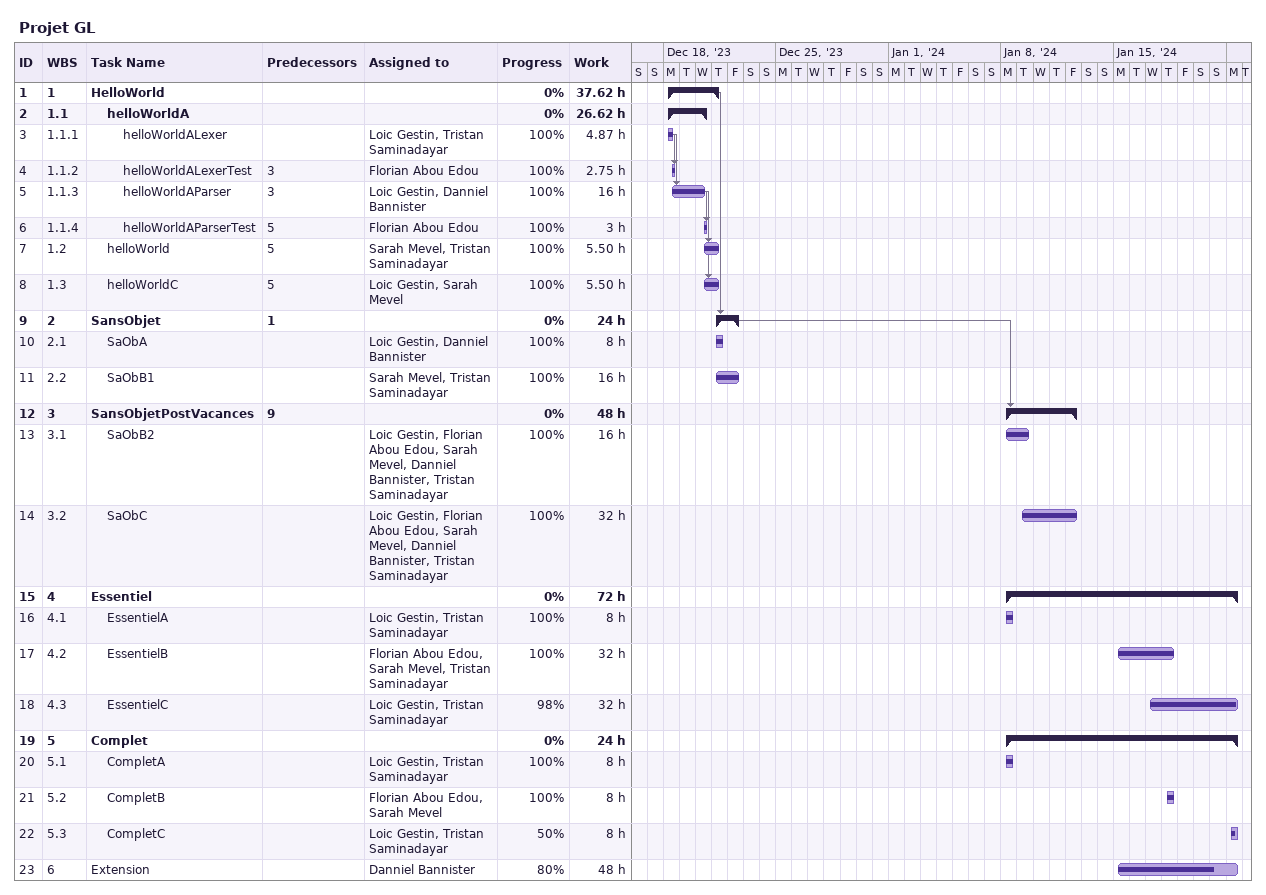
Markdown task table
Projet GL

| ID | WBS | Task | Start | Finish | Predecessors | Resources | % complete | Work (h) |
|---|---|---|---|---|---|---|---|---|
| 1 | 1 | **HelloWorld** | 2023-12-18 | 2023-12-21 |  |  | 0 | 37.62 |
| 2 | 1.1 | **helloWorldA** | 2023-12-18 | 2023-12-20 |  |  | 0 | 26.62 |
| 3 | 1.1.1 | helloWorldALexer | 2023-12-18 | 2023-12-18 |  | Loic Gestin, Tristan Saminadayar | 100 | 4.87 |
| 4 | 1.1.2 | helloWorldALexerTest | 2023-12-18 | 2023-12-18 | 3 | Florian Abou Edou | 100 | 2.75 |
| 5 | 1.1.3 | helloWorldAParser | 2023-12-18 | 2023-12-20 | 3 | Loic Gestin, Danniel Bannister | 100 | 16 |
| 6 | 1.1.4 | helloWorldAParserTest | 2023-12-20 | 2023-12-20 | 5 | Florian Abou Edou | 100 | 3 |
| 7 | 1.2 | helloWorld | 2023-12-20 | 2023-12-21 | 5 | Sarah Mevel, Tristan Saminadayar | 100 | 5.50 |
| 8 | 1.3 | helloWorldC | 2023-12-20 | 2023-12-21 | 5 | Loic Gestin, Sarah Mevel | 100 | 5.50 |
| 9 | 2 | **SansObjet** | 2023-12-21 | 2023-12-22 | 1 |  | 0 | 24 |
| 10 | 2.1 | SaObA | 2023-12-21 | 2023-12-21 |  | Loic Gestin, Danniel Bannister | 100 | 8 |
| 11 | 2.2 | SaObB1 | 2023-12-21 | 2023-12-22 |  | Sarah Mevel, Tristan Saminadayar | 100 | 16 |
| 12 | 3 | **SansObjetPostVacances** | 2024-01-08 | 2024-01-12 | 9 |  | 0 | 48 |
| 13 | 3.1 | SaObB2 | 2024-01-08 | 2024-01-09 |  | Loic Gestin, Florian Abou Edou, Sarah Mevel, Danniel Bannister, Tristan Saminadayar | 100 | 16 |
| 14 | 3.2 | SaObC | 2024-01-09 | 2024-01-12 |  | Loic Gestin, Florian Abou Edou, Sarah Mevel, Danniel Bannister, Tristan Saminadayar | 100 | 32 |
| 15 | 4 | **Essentiel** | 2024-01-08 | 2024-01-22 |  |  | 0 | 72 |
| 16 | 4.1 | EssentielA | 2024-01-08 | 2024-01-08 |  | Loic Gestin, Tristan Saminadayar | 100 | 8 |
| 17 | 4.2 | EssentielB | 2024-01-15 | 2024-01-18 |  | Florian Abou Edou, Sarah Mevel, Tristan Saminadayar | 100 | 32 |
| 18 | 4.3 | EssentielC | 2024-01-17 | 2024-01-22 |  | Loic Gestin, Tristan Saminadayar | 98 | 32 |
| 19 | 5 | **Complet** | 2024-01-08 | 2024-01-22 |  |  | 0 | 24 |
| 20 | 5.1 | CompletA | 2024-01-08 | 2024-01-08 |  | Loic Gestin, Tristan Saminadayar | 100 | 8 |
| 21 | 5.2 | CompletB | 2024-01-18 | 2024-01-18 |  | Florian Abou Edou, Sarah Mevel | 100 | 8 |
| 22 | 5.3 | CompletC | 2024-01-22 | 2024-01-22 |  | Loic Gestin, Tristan Saminadayar | 50 | 8 |
| 23 | 6 | Extension | 2024-01-15 | 2024-01-22 |  | Danniel Bannister | 80 | 48 |
